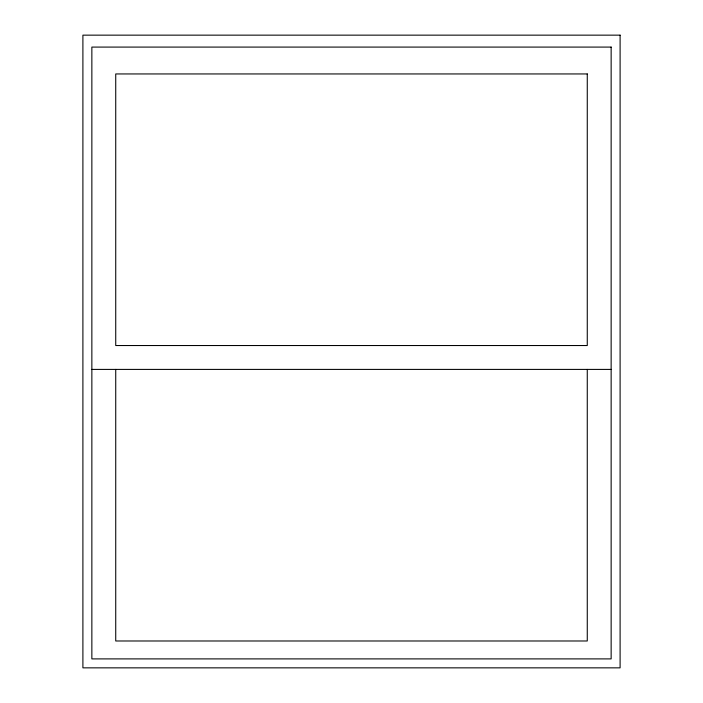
<?xml version="1.0" encoding="UTF-8"?>
<svg xmlns="http://www.w3.org/2000/svg" width="703" height="703" viewBox="0 0 703 703"><rect width="100%" height="100%" fill="white"/><g stroke="black" fill="none" stroke-linecap="round" stroke-linejoin="round"><path stroke-width="1.05" d="M91.856 369.409L611.144 369.409M587.269 369.409L587.269 640.987L115.731 640.987L115.731 369.409M620.099 35.15L82.901 35.15L82.901 667.85L620.099 667.85L620.099 35.15M611.144 47.083L91.856 47.083L91.856 658.896L611.144 658.896L611.144 47.083M587.269 73.947L115.731 73.947L115.731 345.533L587.269 345.533L587.269 73.947"/></g></svg>
